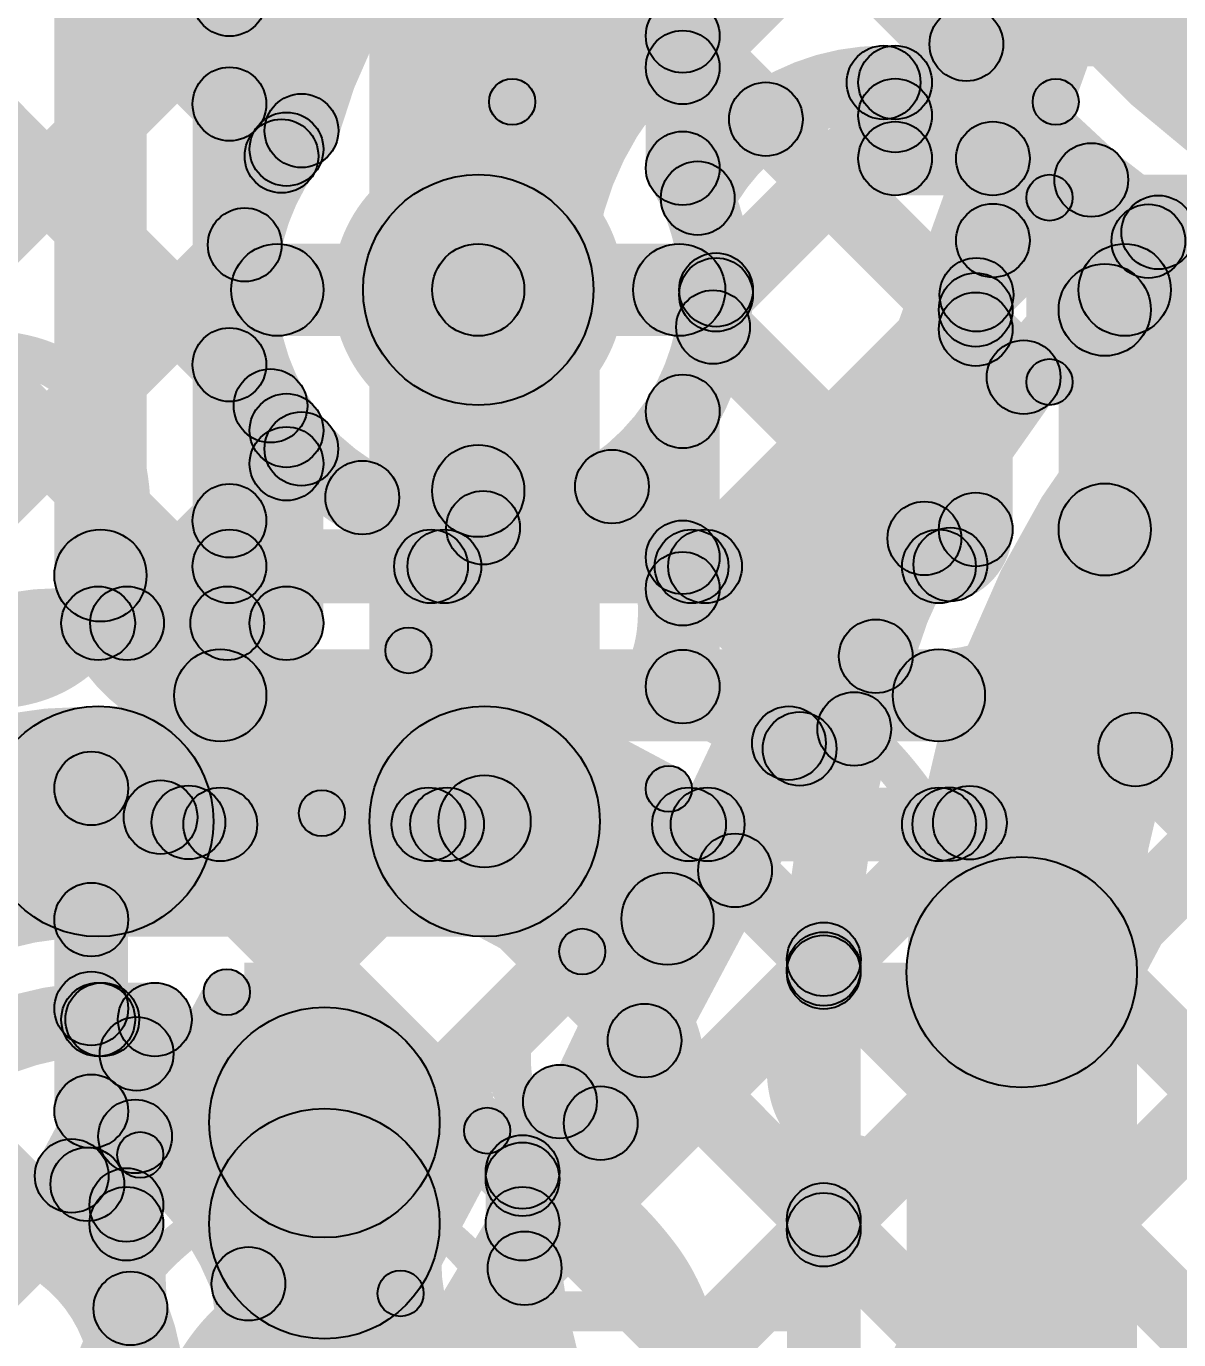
# Model space of a CAD drawing. Header units: millimetres. Extents: x -2.17 to 2.17, y -2.17 to 2.17.
# Drawn here: x 0.8069 to 0.932, y -0.4695 to -0.327 of the extents above; entities that cross this region are included whole.
import ezdxf

# ---------------------------------------------------------------- set-up
doc = ezdxf.new("R2010")
doc.units = ezdxf.units.MM
doc.header["$MEASUREMENT"] = 0
for name, color, linetype in [('BottomLayer', 5, 'Continuous'), ('BottomOverlay', 54, 'Continuous'), ('BottomPaste', 16, 'Continuous'), ('BottomSolder', 6, 'Continuous'), ('Mechanical2', 216, 'Continuous'), ('TopLayer', 1, 'Continuous'), ('TopOverlay', 2, 'Continuous'), ('TopPaste', 8, 'Continuous'), ('TopSolder', 216, 'Continuous'), ('ViaHoleLayer', 16, 'Continuous')]:
    doc.layers.add(name, color=color, linetype=linetype)

# ---------------------------------------------------------------- blocks, each defined once
blk = doc.blocks.new('R___0201_B_68')
at = {"layer": 'BottomLayer'}
for points in [[(-0.01614, 0.00728), (-0.00551, 0.00728), (-0.00551, -0.00728), (-0.01614, -0.00728)], [(0.00551, 0.00728), (0.01614, 0.00728), (0.01614, -0.00728), (0.00551, -0.00728)]]:
    blk.add_hatch(color=5, dxfattribs=at).paths.add_polyline_path(points)
at = {"layer": 'BottomOverlay'}
h = blk.add_hatch(color=54, dxfattribs=at)
edge = h.paths.add_edge_path()
edge.add_arc((-0.019, 0.01), 0.0025, 0, 360)
h = blk.add_hatch(color=54, dxfattribs=at)
edge = h.paths.add_edge_path()
edge.add_arc((-0.019, 0.01), 0.0025, 0, 360)
for points in [[(0.019, 0.0125), (0.019, 0.0075), (-0.019, 0.0075), (-0.019, 0.0125)], [(-0.0215, 0.01), (-0.0165, 0.01), (-0.0165, -0.01), (-0.0215, -0.01)], [(0.0165, 0.01), (0.0215, 0.01), (0.0215, -0.01), (0.0165, -0.01)], [(0.019, -0.0075), (0.019, -0.0125), (-0.019, -0.0125), (-0.019, -0.0075)]]:
    blk.add_hatch(color=54, dxfattribs=at).paths.add_polyline_path(points)
h = blk.add_hatch(color=54, dxfattribs=at)
edge = h.paths.add_edge_path()
edge.add_arc((0.019, 0.01), 0.0025, 0, 360)
h = blk.add_hatch(color=54, dxfattribs=at)
edge = h.paths.add_edge_path()
edge.add_arc((0.019, 0.01), 0.0025, 0, 360)
h = blk.add_hatch(color=54, dxfattribs=at)
edge = h.paths.add_edge_path()
edge.add_arc((-0.019, -0.01), 0.0025, 0, 360)
h = blk.add_hatch(color=54, dxfattribs=at)
edge = h.paths.add_edge_path()
edge.add_arc((-0.019, -0.01), 0.0025, 0, 360)
h = blk.add_hatch(color=54, dxfattribs=at)
edge = h.paths.add_edge_path()
edge.add_arc((0.019, -0.01), 0.0025, 0, 360)
h = blk.add_hatch(color=54, dxfattribs=at)
edge = h.paths.add_edge_path()
edge.add_arc((0.019, -0.01), 0.0025, 0, 360)
at = {"layer": 'BottomPaste'}
for points in [[(-0.01614, 0.00728), (-0.00551, 0.00728), (-0.00551, -0.00728), (-0.01614, -0.00728)], [(0.00551, 0.00728), (0.01614, 0.00728), (0.01614, -0.00728), (0.00551, -0.00728)]]:
    blk.add_hatch(color=16, dxfattribs=at).paths.add_polyline_path(points)
at = {"layer": 'BottomSolder'}
for points in [[(-0.02014, 0.01128), (-0.00151, 0.01128), (-0.00151, -0.01128), (-0.02014, -0.01128)], [(0.00151, 0.01128), (0.02014, 0.01128), (0.02014, -0.01128), (0.00151, -0.01128)]]:
    blk.add_hatch(color=6, dxfattribs=at).paths.add_polyline_path(points)
at = {"layer": 'BottomOverlay'}
for centre in [(-0.019, 0.01), (-0.019, 0.01), (0.019, 0.01), (0.019, 0.01), (-0.019, -0.01), (-0.019, -0.01), (0.019, -0.01), (0.019, -0.01)]:
    blk.add_circle(centre, 0.0025, dxfattribs=at)
blk = doc.blocks.new('SOT23_3_B_98')
at = {"layer": 'BottomLayer'}
for points in [[(-0.02166, 0.02657), (-0.05316, 0.02657), (-0.05316, 0.05807), (-0.02166, 0.05807)], [(0.05314, 0.02657), (0.02165, 0.02657), (0.02165, 0.05807), (0.05314, 0.05807)], [(0.01574, -0.05807), (-0.01575, -0.05807), (-0.01575, -0.02657), (0.01574, -0.02657)]]:
    blk.add_hatch(color=5, dxfattribs=at).paths.add_polyline_path(points)
at = {"layer": 'BottomOverlay'}
h = blk.add_hatch(color=54, dxfattribs=at)
edge = h.paths.add_edge_path()
edge.add_arc((-0.066, 0.045), 0.0025, 0, 360)
h = blk.add_hatch(color=54, dxfattribs=at)
edge = h.paths.add_edge_path()
edge.add_arc((-0.06, 0.045), 0.0025, 0, 360)
h = blk.add_hatch(color=54, dxfattribs=at)
edge = h.paths.add_edge_path()
edge.add_arc((-0.01101, 0.032), 0.0025, 0, 360)
for points in [[(0.01099, 0.0345), (0.01099, 0.0295), (-0.01101, 0.0295), (-0.01101, 0.0345)], [(-0.05851, -0.029), (-0.06351, -0.029), (-0.06351, 0.03), (-0.05851, 0.03)], [(0.06349, -0.029), (0.05849, -0.029), (0.05849, 0.03), (0.06349, 0.03)], [(-0.02601, -0.0265), (-0.02601, -0.0315), (-0.06101, -0.0315), (-0.06101, -0.0265)], [(0.06099, -0.0265), (0.06099, -0.0315), (0.02599, -0.0315), (0.02599, -0.0265)]]:
    blk.add_hatch(color=54, dxfattribs=at).paths.add_polyline_path(points)
h = blk.add_hatch(color=54, dxfattribs=at)
edge = h.paths.add_edge_path()
edge.add_arc((0.01099, 0.032), 0.0025, 0, 360)
h = blk.add_hatch(color=54, dxfattribs=at)
edge = h.paths.add_edge_path()
edge.add_arc((-0.06101, 0.03), 0.0025, 0, 360)
h = blk.add_hatch(color=54, dxfattribs=at)
edge = h.paths.add_edge_path()
edge.add_arc((0.06099, 0.03), 0.0025, 0, 360)
h = blk.add_hatch(color=54, dxfattribs=at)
edge = h.paths.add_edge_path()
edge.add_arc((-0.06101, -0.029), 0.0025, 0, 360)
h = blk.add_hatch(color=54, dxfattribs=at)
edge = h.paths.add_edge_path()
edge.add_arc((-0.06101, -0.029), 0.0025, 0, 360)
h = blk.add_hatch(color=54, dxfattribs=at)
edge = h.paths.add_edge_path()
edge.add_arc((-0.02601, -0.029), 0.0025, 0, 360)
h = blk.add_hatch(color=54, dxfattribs=at)
edge = h.paths.add_edge_path()
edge.add_arc((0.02599, -0.029), 0.0025, 0, 360)
h = blk.add_hatch(color=54, dxfattribs=at)
edge = h.paths.add_edge_path()
edge.add_arc((0.06099, -0.029), 0.0025, 0, 360)
h = blk.add_hatch(color=54, dxfattribs=at)
edge = h.paths.add_edge_path()
edge.add_arc((0.06099, -0.029), 0.0025, 0, 360)
at = {"layer": 'BottomPaste'}
for points in [[(-0.02166, 0.02657), (-0.05316, 0.02657), (-0.05316, 0.05807), (-0.02166, 0.05807)], [(0.05314, 0.02657), (0.02165, 0.02657), (0.02165, 0.05807), (0.05314, 0.05807)], [(0.01574, -0.05807), (-0.01575, -0.05807), (-0.01575, -0.02657), (0.01574, -0.02657)]]:
    blk.add_hatch(color=16, dxfattribs=at).paths.add_polyline_path(points)
at = {"layer": 'BottomSolder'}
for points in [[(-0.01766, 0.02257), (-0.05716, 0.02257), (-0.05716, 0.06207), (-0.01766, 0.06207)], [(0.05714, 0.02257), (0.01765, 0.02257), (0.01765, 0.06207), (0.05714, 0.06207)], [(0.01974, -0.06207), (-0.01975, -0.06207), (-0.01975, -0.02257), (0.01974, -0.02257)]]:
    blk.add_hatch(color=6, dxfattribs=at).paths.add_polyline_path(points)
at = {"layer": 'BottomOverlay', "const_width": 0.005}
blk.add_lwpolyline([(-0.06, 0.045, 1), (-0.066, 0.045, 1)], format="xyb", close=True, dxfattribs=at)
at = {"layer": 'BottomOverlay'}
for centre in [(-0.066, 0.045), (-0.06, 0.045), (-0.01101, 0.032), (0.01099, 0.032), (-0.06101, 0.03), (0.06099, 0.03), (-0.06101, -0.029), (-0.06101, -0.029), (-0.02601, -0.029), (0.02599, -0.029), (0.06099, -0.029), (0.06099, -0.029)]:
    blk.add_circle(centre, 0.0025, dxfattribs=at)
blk = doc.blocks.new('WS2812B_M____228')
at = {"layer": 'TopOverlay'}
blk.add_hatch(color=2, dxfattribs=at).paths.add_polyline_path([(-0.07, 0.0675), (-0.07, 0.0725), (0.07, 0.0725), (0.07, 0.0675)])
blk = doc.blocks.new('C__0402_400')
at = {"layer": 'TopLayer'}
for points in [[(-0.0275, -0.0125), (-0.0275, 0.0125), (-0.0095, 0.0125), (-0.0095, -0.0125)], [(0.0095, -0.0125), (0.0095, 0.0125), (0.0275, 0.0125), (0.0275, -0.0125)]]:
    blk.add_hatch(color=1, dxfattribs=at).paths.add_polyline_path(points)
at = {"layer": 'TopOverlay'}
h = blk.add_hatch(color=2, dxfattribs=at)
edge = h.paths.add_edge_path()
edge.add_arc((-0.031, 0.016), 0.0025, 0, 360)
h = blk.add_hatch(color=2, dxfattribs=at)
edge = h.paths.add_edge_path()
edge.add_arc((-0.031, 0.016), 0.0025, 0, 360)
for points in [[(-0.011, 0.0185), (-0.011, 0.0135), (-0.031, 0.0135), (-0.031, 0.0185)], [(0.031, 0.0185), (0.031, 0.0135), (0.011, 0.0135), (0.011, 0.0185)], [(-0.0285, -0.016), (-0.0335, -0.016), (-0.0335, 0.016), (-0.0285, 0.016)], [(0.0335, -0.016), (0.0285, -0.016), (0.0285, 0.016), (0.0335, 0.016)], [(-0.011, -0.0135), (-0.011, -0.0185), (-0.031, -0.0185), (-0.031, -0.0135)], [(0.031, -0.0135), (0.031, -0.0185), (0.011, -0.0185), (0.011, -0.0135)]]:
    blk.add_hatch(color=2, dxfattribs=at).paths.add_polyline_path(points)
h = blk.add_hatch(color=2, dxfattribs=at)
edge = h.paths.add_edge_path()
edge.add_arc((-0.011, 0.016), 0.0025, 0, 360)
h = blk.add_hatch(color=2, dxfattribs=at)
edge = h.paths.add_edge_path()
edge.add_arc((0.011, 0.016), 0.0025, 0, 360)
h = blk.add_hatch(color=2, dxfattribs=at)
edge = h.paths.add_edge_path()
edge.add_arc((0.031, 0.016), 0.0025, 0, 360)
h = blk.add_hatch(color=2, dxfattribs=at)
edge = h.paths.add_edge_path()
edge.add_arc((0.031, 0.016), 0.0025, 0, 360)
h = blk.add_hatch(color=2, dxfattribs=at)
edge = h.paths.add_edge_path()
edge.add_arc((-0.031, -0.016), 0.0025, 0, 360)
h = blk.add_hatch(color=2, dxfattribs=at)
edge = h.paths.add_edge_path()
edge.add_arc((-0.031, -0.016), 0.0025, 0, 360)
h = blk.add_hatch(color=2, dxfattribs=at)
edge = h.paths.add_edge_path()
edge.add_arc((-0.011, -0.016), 0.0025, 0, 360)
h = blk.add_hatch(color=2, dxfattribs=at)
edge = h.paths.add_edge_path()
edge.add_arc((0.011, -0.016), 0.0025, 0, 360)
h = blk.add_hatch(color=2, dxfattribs=at)
edge = h.paths.add_edge_path()
edge.add_arc((0.031, -0.016), 0.0025, 0, 360)
h = blk.add_hatch(color=2, dxfattribs=at)
edge = h.paths.add_edge_path()
edge.add_arc((0.031, -0.016), 0.0025, 0, 360)
at = {"layer": 'TopPaste'}
for points in [[(-0.0275, -0.0125), (-0.0275, 0.0125), (-0.0095, 0.0125), (-0.0095, -0.0125)], [(0.0095, -0.0125), (0.0095, 0.0125), (0.0275, 0.0125), (0.0275, -0.0125)]]:
    blk.add_hatch(color=8, dxfattribs=at).paths.add_polyline_path(points)
at = {"layer": 'TopSolder'}
for points in [[(-0.02986, -0.01486), (-0.02986, 0.01486), (-0.00714, 0.01486), (-0.00714, -0.01486)], [(0.00714, -0.01486), (0.00714, 0.01486), (0.02986, 0.01486), (0.02986, -0.01486)]]:
    blk.add_hatch(color=216, dxfattribs=at).paths.add_polyline_path(points)
at = {"layer": 'TopOverlay'}
for centre in [(-0.031, 0.016), (-0.031, 0.016), (-0.011, 0.016), (0.011, 0.016), (0.031, 0.016), (0.031, 0.016), (-0.031, -0.016), (-0.031, -0.016), (-0.011, -0.016), (0.011, -0.016), (0.031, -0.016), (0.031, -0.016)]:
    blk.add_circle(centre, 0.0025, dxfattribs=at)

msp = doc.modelspace()

# ---------------------------------------------------------------- hatches: boundary and pattern name
at = {"layer": 'BottomLayer'}
for points in [[(0.82, -0.38661), (0.81, -0.38661), (0.81, -0.28361), (0.82, -0.28361)], [(0.833, -0.38561), (0.825, -0.38561), (0.825, -0.29896), (0.833, -0.29896)], [(0.82617, -0.33827), (0.83183, -0.33262), (0.83748, -0.33827), (0.83183, -0.34393)], [(0.90525, -0.34136), (0.89725, -0.34136), (0.89725, -0.33311), (0.90525, -0.33311)], [(0.88463, -0.35897), (0.87898, -0.35331), (0.89842, -0.33386), (0.90408, -0.33952)], [(0.88439, -0.33992), (0.89005, -0.33427), (0.91283, -0.35705), (0.90717, -0.36271)], [(0.90125, -0.34536), (0.90125, -0.33736), (0.91186, -0.33736), (0.91186, -0.34536)], [(0.91586, -0.35026), (0.90786, -0.35026), (0.90786, -0.34136), (0.91586, -0.34136)], [(0.83419, -0.36061), (0.83419, -0.35061), (0.856, -0.35061), (0.856, -0.36061)], [(0.856, -0.36061), (0.856, -0.35061), (0.87781, -0.35061), (0.87781, -0.36061)], [(0.88344, -0.38844), (0.87779, -0.38278), (0.90725, -0.35331), (0.91291, -0.35897)], [(0.861, -0.37742), (0.851, -0.37742), (0.851, -0.35561), (0.861, -0.35561)], [(0.87866, -0.36248), (0.88432, -0.35683), (0.91008, -0.38258), (0.90442, -0.38824)], [(0.914, -0.38161), (0.906, -0.38161), (0.906, -0.35778), (0.914, -0.35778)], [(0.929, -0.38161), (0.919, -0.38161), (0.919, -0.35778), (0.929, -0.35778)], [(0.82617, -0.36656), (0.83183, -0.3609), (0.83629, -0.36537), (0.83064, -0.37102)], [(0.77104, -0.61398), (0.76539, -0.60832), (1.00692, -0.36678), (1.01258, -0.37244)], [(0.84311, -0.51362), (0.83746, -0.50797), (0.97864, -0.36678), (0.9843, -0.37244)], [(0.83183, -0.38349), (0.82617, -0.37783), (0.83397, -0.37003), (0.83963, -0.37569)], [(0.86768, -0.37978), (0.87334, -0.37413), (0.88199, -0.38278), (0.87634, -0.38844)], [(0.84059, -0.38097), (0.84624, -0.37532), (0.85371, -0.38278), (0.84805, -0.38844)], [(0.85516, -0.38844), (0.8495, -0.38278), (0.8537, -0.37859), (0.85935, -0.38424)], [(0.829, -0.38961), (0.829, -0.38161), (0.906, -0.38161), (0.906, -0.38961)], [(0.828, -0.40461), (0.828, -0.39461), (0.906, -0.39461), (0.906, -0.40461)], [(0.92449, -0.40831), (0.93014, -0.40265), (1.37715, -0.84965), (1.37149, -0.85531)], [(0.818, -0.44473), (0.81, -0.44473), (0.81, -0.4097), (0.818, -0.4097)], [(0.8187, -0.41565), (0.82435, -0.40999), (1.07371, -0.65935), (1.06805, -0.66501)], [(0.828, -0.41761), (0.828, -0.40961), (0.906, -0.40961), (0.906, -0.41761)], [(0.81683, -0.42677), (0.81117, -0.42111), (0.82172, -0.41056), (0.82738, -0.41622)], [(0.82159, -0.45029), (0.81593, -0.44464), (0.84979, -0.41078), (0.85544, -0.41644)], [(0.83389, -0.46628), (0.82823, -0.46063), (0.87807, -0.41078), (0.88373, -0.41644)], [(0.83811, -0.49034), (0.83246, -0.48468), (0.90653, -0.4106), (0.91219, -0.41626)], [(0.84777, -0.41644), (0.85342, -0.41078), (1.10199, -0.65935), (1.09633, -0.66501)], [(0.87605, -0.41644), (0.88171, -0.41078), (1.13028, -0.65935), (1.12462, -0.66501)], [(0.90432, -0.41642), (0.90997, -0.41076), (1.35297, -0.85376), (1.34731, -0.85941)], [(0.81117, -0.43641), (0.81683, -0.43075), (1.04542, -0.65935), (1.03977, -0.66501)]]:
    msp.add_hatch(color=5, dxfattribs=at).paths.add_polyline_path(points)
h = msp.add_hatch(color=5, dxfattribs=at)
edge = h.paths.add_edge_path()
edge.add_arc((0.829, -0.32409), 0.004, 0, 360)
h = msp.add_hatch(color=5, dxfattribs=at)
edge = h.paths.add_edge_path()
edge.add_arc((0.9, -0.33311), 0.004, 0, 360)
h = msp.add_hatch(color=5, dxfattribs=at)
edge = h.paths.add_edge_path()
edge.add_arc((0.90125, -0.33311), 0.004, 0, 360)
h = msp.add_hatch(color=5, dxfattribs=at)
edge = h.paths.add_edge_path()
edge.add_arc((0.829, -0.33545), 0.004, 0, 360)
h = msp.add_hatch(color=5, dxfattribs=at)
edge = h.paths.add_edge_path()
edge.add_arc((0.88722, -0.33709), 0.004, 0, 360)
h = msp.add_hatch(color=5, dxfattribs=at)
edge = h.paths.add_edge_path()
edge.add_arc((0.90125, -0.33669), 0.004, 0, 360)
h = msp.add_hatch(color=5, dxfattribs=at)
edge = h.paths.add_edge_path()
edge.add_arc((0.83682, -0.33834), 0.004, 0, 360)
h = msp.add_hatch(color=5, dxfattribs=at)
edge = h.paths.add_edge_path()
edge.add_arc((0.83682, -0.33834), 0.004, 0, 360)
h = msp.add_hatch(color=5, dxfattribs=at)
edge = h.paths.add_edge_path()
edge.add_arc((0.83465, -0.3411), 0.004, 0, 360)
h = msp.add_hatch(color=5, dxfattribs=at)
edge = h.paths.add_edge_path()
edge.add_arc((0.90125, -0.34136), 0.004, 0, 360)
h = msp.add_hatch(color=5, dxfattribs=at)
edge = h.paths.add_edge_path()
edge.add_arc((0.90125, -0.34136), 0.004, 0, 360)
h = msp.add_hatch(color=5, dxfattribs=at)
edge = h.paths.add_edge_path()
edge.add_arc((0.91186, -0.34136), 0.004, 0, 360)
h = msp.add_hatch(color=5, dxfattribs=at)
edge = h.paths.add_edge_path()
edge.add_arc((0.91186, -0.34136), 0.004, 0, 360)
h = msp.add_hatch(color=5, dxfattribs=at)
edge = h.paths.add_edge_path()
edge.add_arc((0.87982, -0.34566), 0.004, 0, 360)
h = msp.add_hatch(color=5, dxfattribs=at)
edge = h.paths.add_edge_path()
edge.add_arc((0.87982, -0.34566), 0.004, 0, 360)
h = msp.add_hatch(color=5, dxfattribs=at)
edge = h.paths.add_edge_path()
edge.add_arc((0.856, -0.35561), 0.0125, 0, 360)
h = msp.add_hatch(color=5, dxfattribs=at)
edge = h.paths.add_edge_path()
edge.add_arc((0.856, -0.35561), 0.01181, 0, 360)
h = msp.add_hatch(color=5, dxfattribs=at)
edge = h.paths.add_edge_path()
edge.add_arc((0.91186, -0.35026), 0.004, 0, 360)
h = msp.add_hatch(color=5, dxfattribs=at)
edge = h.paths.add_edge_path()
edge.add_arc((0.91186, -0.35026), 0.004, 0, 360)
h = msp.add_hatch(color=5, dxfattribs=at)
edge = h.paths.add_edge_path()
edge.add_arc((0.83419, -0.35561), 0.005, 0, 360)
h = msp.add_hatch(color=5, dxfattribs=at)
edge = h.paths.add_edge_path()
edge.add_arc((0.856, -0.35561), 0.005, 0, 360)
h = msp.add_hatch(color=5, dxfattribs=at)
edge = h.paths.add_edge_path()
edge.add_arc((0.856, -0.35561), 0.005, 0, 360)
h = msp.add_hatch(color=5, dxfattribs=at)
edge = h.paths.add_edge_path()
edge.add_arc((0.856, -0.35561), 0.005, 0, 360)
h = msp.add_hatch(color=5, dxfattribs=at)
edge = h.paths.add_edge_path()
edge.add_arc((0.87781, -0.35561), 0.005, 0, 360)
h = msp.add_hatch(color=5, dxfattribs=at)
edge = h.paths.add_edge_path()
edge.add_arc((0.88181, -0.35561), 0.004, 0, 360)
h = msp.add_hatch(color=5, dxfattribs=at)
edge = h.paths.add_edge_path()
edge.add_arc((0.88181, -0.35561), 0.004, 0, 360)
h = msp.add_hatch(color=5, dxfattribs=at)
edge = h.paths.add_edge_path()
edge.add_arc((0.92617, -0.35561), 0.005, 0, 360)
h = msp.add_hatch(color=5, dxfattribs=at)
edge = h.paths.add_edge_path()
edge.add_arc((0.88181, -0.35614), 0.004, 0, 360)
h = msp.add_hatch(color=5, dxfattribs=at)
edge = h.paths.add_edge_path()
edge.add_arc((0.91008, -0.35614), 0.004, 0, 360)
h = msp.add_hatch(color=5, dxfattribs=at)
edge = h.paths.add_edge_path()
edge.add_arc((0.924, -0.35778), 0.005, 0, 360)
h = msp.add_hatch(color=5, dxfattribs=at)
edge = h.paths.add_edge_path()
edge.add_arc((0.924, -0.35778), 0.005, 0, 360)
h = msp.add_hatch(color=5, dxfattribs=at)
edge = h.paths.add_edge_path()
edge.add_arc((0.91, -0.35778), 0.004, 0, 360)
h = msp.add_hatch(color=5, dxfattribs=at)
edge = h.paths.add_edge_path()
edge.add_arc((0.91, -0.35778), 0.004, 0, 360)
h = msp.add_hatch(color=5, dxfattribs=at)
edge = h.paths.add_edge_path()
edge.add_arc((0.88149, -0.35965), 0.004, 0, 360)
h = msp.add_hatch(color=5, dxfattribs=at)
edge = h.paths.add_edge_path()
edge.add_arc((0.91, -0.35988), 0.004, 0, 360)
h = msp.add_hatch(color=5, dxfattribs=at)
edge = h.paths.add_edge_path()
edge.add_arc((0.829, -0.36373), 0.004, 0, 360)
h = msp.add_hatch(color=5, dxfattribs=at)
edge = h.paths.add_edge_path()
edge.add_arc((0.83346, -0.36819), 0.004, 0, 360)
h = msp.add_hatch(color=5, dxfattribs=at)
edge = h.paths.add_edge_path()
edge.add_arc((0.8368, -0.37286), 0.004, 0, 360)
h = msp.add_hatch(color=5, dxfattribs=at)
edge = h.paths.add_edge_path()
edge.add_arc((0.856, -0.37742), 0.005, 0, 360)
h = msp.add_hatch(color=5, dxfattribs=at)
edge = h.paths.add_edge_path()
edge.add_arc((0.87051, -0.37696), 0.004, 0, 360)
h = msp.add_hatch(color=5, dxfattribs=at)
edge = h.paths.add_edge_path()
edge.add_arc((0.84342, -0.37815), 0.004, 0, 360)
h = msp.add_hatch(color=5, dxfattribs=at)
edge = h.paths.add_edge_path()
edge.add_arc((0.829, -0.38066), 0.004, 0, 360)
h = msp.add_hatch(color=5, dxfattribs=at)
edge = h.paths.add_edge_path()
edge.add_arc((0.85653, -0.38142), 0.004, 0, 360)
h = msp.add_hatch(color=5, dxfattribs=at)
edge = h.paths.add_edge_path()
edge.add_arc((0.91, -0.38161), 0.004, 0, 360)
h = msp.add_hatch(color=5, dxfattribs=at)
edge = h.paths.add_edge_path()
edge.add_arc((0.91, -0.38161), 0.004, 0, 360)
h = msp.add_hatch(color=5, dxfattribs=at)
edge = h.paths.add_edge_path()
edge.add_arc((0.924, -0.38161), 0.005, 0, 360)
h = msp.add_hatch(color=5, dxfattribs=at)
edge = h.paths.add_edge_path()
edge.add_arc((0.924, -0.38161), 0.005, 0, 360)
h = msp.add_hatch(color=5, dxfattribs=at)
edge = h.paths.add_edge_path()
edge.add_arc((0.815, -0.38661), 0.005, 0, 360)
h = msp.add_hatch(color=5, dxfattribs=at)
edge = h.paths.add_edge_path()
edge.add_arc((0.815, -0.38661), 0.005, 0, 360)
h = msp.add_hatch(color=5, dxfattribs=at)
edge = h.paths.add_edge_path()
edge.add_arc((0.829, -0.38561), 0.004, 0, 360)
h = msp.add_hatch(color=5, dxfattribs=at)
edge = h.paths.add_edge_path()
edge.add_arc((0.829, -0.38561), 0.004, 0, 360)
h = msp.add_hatch(color=5, dxfattribs=at)
edge = h.paths.add_edge_path()
edge.add_arc((0.85088, -0.38561), 0.004, 0, 360)
h = msp.add_hatch(color=5, dxfattribs=at)
edge = h.paths.add_edge_path()
edge.add_arc((0.85233, -0.38561), 0.004, 0, 360)
h = msp.add_hatch(color=5, dxfattribs=at)
edge = h.paths.add_edge_path()
edge.add_arc((0.87916, -0.38561), 0.004, 0, 360)
h = msp.add_hatch(color=5, dxfattribs=at)
edge = h.paths.add_edge_path()
edge.add_arc((0.88062, -0.38561), 0.004, 0, 360)
h = msp.add_hatch(color=5, dxfattribs=at)
edge = h.paths.add_edge_path()
edge.add_arc((0.906, -0.38561), 0.004, 0, 360)
h = msp.add_hatch(color=5, dxfattribs=at)
edge = h.paths.add_edge_path()
edge.add_arc((0.906, -0.38561), 0.004, 0, 360)
h = msp.add_hatch(color=5, dxfattribs=at)
edge = h.paths.add_edge_path()
edge.add_arc((0.90725, -0.38541), 0.004, 0, 360)
h = msp.add_hatch(color=5, dxfattribs=at)
edge = h.paths.add_edge_path()
edge.add_arc((0.828, -0.39961), 0.005, 0, 360)
h = msp.add_hatch(color=5, dxfattribs=at)
edge = h.paths.add_edge_path()
edge.add_arc((0.828, -0.39961), 0.005, 0, 360)
h = msp.add_hatch(color=5, dxfattribs=at)
edge = h.paths.add_edge_path()
edge.add_arc((0.906, -0.39961), 0.005, 0, 360)
h = msp.add_hatch(color=5, dxfattribs=at)
edge = h.paths.add_edge_path()
edge.add_arc((0.906, -0.39961), 0.005, 0, 360)
h = msp.add_hatch(color=5, dxfattribs=at)
edge = h.paths.add_edge_path()
edge.add_arc((0.92732, -0.40548), 0.004, 0, 360)
h = msp.add_hatch(color=5, dxfattribs=at)
edge = h.paths.add_edge_path()
edge.add_arc((0.814, -0.4097), 0.004, 0, 360)
h = msp.add_hatch(color=5, dxfattribs=at)
edge = h.paths.add_edge_path()
edge.add_arc((0.814, -0.4097), 0.004, 0, 360)
h = msp.add_hatch(color=5, dxfattribs=at)
edge = h.paths.add_edge_path()
edge.add_arc((0.82152, -0.41282), 0.004, 0, 360)
h = msp.add_hatch(color=5, dxfattribs=at)
edge = h.paths.add_edge_path()
edge.add_arc((0.82455, -0.41339), 0.004, 0, 360)
h = msp.add_hatch(color=5, dxfattribs=at)
edge = h.paths.add_edge_path()
edge.add_arc((0.828, -0.41361), 0.004, 0, 360)
h = msp.add_hatch(color=5, dxfattribs=at)
edge = h.paths.add_edge_path()
edge.add_arc((0.828, -0.41361), 0.004, 0, 360)
h = msp.add_hatch(color=5, dxfattribs=at)
edge = h.paths.add_edge_path()
edge.add_arc((0.8506, -0.41361), 0.004, 0, 360)
h = msp.add_hatch(color=5, dxfattribs=at)
edge = h.paths.add_edge_path()
edge.add_arc((0.85262, -0.41361), 0.004, 0, 360)
h = msp.add_hatch(color=5, dxfattribs=at)
edge = h.paths.add_edge_path()
edge.add_arc((0.87888, -0.41361), 0.004, 0, 360)
h = msp.add_hatch(color=5, dxfattribs=at)
edge = h.paths.add_edge_path()
edge.add_arc((0.8809, -0.41361), 0.004, 0, 360)
h = msp.add_hatch(color=5, dxfattribs=at)
edge = h.paths.add_edge_path()
edge.add_arc((0.906, -0.41361), 0.004, 0, 360)
h = msp.add_hatch(color=5, dxfattribs=at)
edge = h.paths.add_edge_path()
edge.add_arc((0.906, -0.41361), 0.004, 0, 360)
h = msp.add_hatch(color=5, dxfattribs=at)
edge = h.paths.add_edge_path()
edge.add_arc((0.90714, -0.41359), 0.004, 0, 360)
h = msp.add_hatch(color=5, dxfattribs=at)
edge = h.paths.add_edge_path()
edge.add_arc((0.90936, -0.41343), 0.004, 0, 360)
h = msp.add_hatch(color=5, dxfattribs=at)
edge = h.paths.add_edge_path()
edge.add_arc((0.814, -0.42394), 0.004, 0, 360)
h = msp.add_hatch(color=5, dxfattribs=at)
edge = h.paths.add_edge_path()
edge.add_arc((0.814, -0.43358), 0.004, 0, 360)
h = msp.add_hatch(color=5, dxfattribs=at)
edge = h.paths.add_edge_path()
edge.add_arc((0.814, -0.44473), 0.004, 0, 360)
h = msp.add_hatch(color=5, dxfattribs=at)
edge = h.paths.add_edge_path()
edge.add_arc((0.814, -0.44473), 0.004, 0, 360)
h = msp.add_hatch(color=5, dxfattribs=at)
edge = h.paths.add_edge_path()
edge.add_arc((0.81876, -0.44746), 0.004, 0, 360)
h = msp.add_hatch(color=5, dxfattribs=at)
edge = h.paths.add_edge_path()
edge.add_arc((0.83106, -0.46345), 0.004, 0, 360)
at = {"layer": 'BottomSolder'}
h = msp.add_hatch(color=6, dxfattribs=at)
edge = h.paths.add_edge_path()
edge.add_arc((0.856, -0.35561), 0.01581, 0, 360)
at = {"layer": 'TopLayer'}
for points in [[(0.8759, -0.30315), (0.88156, -0.2975), (0.93157, -0.3475), (0.92591, -0.35316)], [(0.83919, -0.34035), (0.83119, -0.34035), (0.83119, -0.30736), (0.83919, -0.30736)], [(0.86919, -0.41328), (0.84419, -0.41328), (0.84419, -0.30736), (0.86919, -0.30736)], [(0.88219, -0.34242), (0.87419, -0.34242), (0.87419, -0.30736), (0.88219, -0.30736)], [(0.88101, -0.3343), (0.87536, -0.32864), (0.89588, -0.30812), (0.90154, -0.31377)], [(0.80531, -0.31742), (0.81097, -0.31176), (0.83748, -0.33827), (0.83183, -0.34393)], [(0.73933, -0.41942), (0.73367, -0.41376), (0.83236, -0.31508), (0.83801, -0.32073)], [(0.87536, -0.33089), (0.88101, -0.32523), (0.91803, -0.36225), (0.91237, -0.36791)], [(0.88463, -0.35897), (0.87898, -0.35331), (0.90615, -0.32613), (0.91181, -0.33179)], [(0.79195, -0.33234), (0.79761, -0.32668), (0.83629, -0.36537), (0.83064, -0.37102)], [(0.77614, -0.34481), (0.78179, -0.33915), (0.83159, -0.38895), (0.82593, -0.3946)], [(0.88101, -0.39087), (0.87536, -0.38521), (0.91972, -0.34085), (0.92537, -0.34651)], [(0.78404, -0.40299), (0.77838, -0.39734), (0.82783, -0.34789), (0.83349, -0.35354)], [(0.83419, -0.36061), (0.83419, -0.35061), (0.856, -0.35061), (0.856, -0.36061)], [(0.856, -0.36061), (0.856, -0.35061), (0.87781, -0.35061), (0.87781, -0.36061)], [(0.87866, -0.36248), (0.88432, -0.35683), (0.90725, -0.37975), (0.90159, -0.38541)], [(0.88219, -0.39866), (0.87419, -0.39866), (0.87419, -0.3688), (0.88219, -0.3688)], [(0.82071, -0.3946), (0.81505, -0.38895), (0.83236, -0.37164), (0.83801, -0.3773)], [(0.83919, -0.39178), (0.83119, -0.39178), (0.83119, -0.37087), (0.83919, -0.37087)], [(0.87536, -0.38746), (0.88101, -0.3818), (0.89964, -0.40043), (0.89398, -0.40608)], [(0.81475, -0.39578), (0.81475, -0.38778), (0.83519, -0.38778), (0.83519, -0.39578)], [(0.89255, -0.40762), (0.88689, -0.40196), (0.89632, -0.39254), (0.90197, -0.39819)], [(0.87631, -0.40219), (0.88006, -0.39513), (0.89276, -0.40188), (0.889, -0.40894)], [(0.81475, -0.42578), (0.81475, -0.40078), (0.85669, -0.40078), (0.85669, -0.42578)], [(0.87282, -0.4479), (0.86575, -0.44415), (0.88735, -0.40353), (0.89441, -0.40729)], [(0.85434, -0.41769), (0.85903, -0.40886), (0.8789, -0.41942), (0.8742, -0.42825)], [(0.88104, -0.42143), (0.8867, -0.41577), (0.89634, -0.42541), (0.89068, -0.43107)], [(0.86386, -0.46459), (0.8582, -0.45894), (0.89067, -0.42647), (0.89633, -0.43212)], [(0.8975, -0.50666), (0.8895, -0.50666), (0.8895, -0.42964), (0.8975, -0.42964)], [(0.9275, -0.53261), (0.9025, -0.53261), (0.9025, -0.42964), (0.9275, -0.42964)], [(0.81475, -0.43878), (0.81475, -0.43078), (0.8209, -0.43078), (0.8209, -0.43878)], [(0.81541, -0.45362), (0.80835, -0.44987), (0.81737, -0.4329), (0.82443, -0.43665)], [(0.81236, -0.4376), (0.81802, -0.43195), (0.82175, -0.43568), (0.81609, -0.44133)], [(0.87122, -0.43989), (0.87688, -0.43424), (0.89633, -0.45369), (0.89067, -0.45934)], [(0.79215, -0.44568), (0.79781, -0.44002), (0.82108, -0.46329), (0.81542, -0.46895)], [(0.86299, -0.44721), (0.86675, -0.44015), (0.87116, -0.44249), (0.86741, -0.44956)], [(0.86435, -0.45318), (0.85728, -0.44943), (0.86134, -0.4418), (0.8684, -0.44556)], [(0.85181, -0.45693), (0.82681, -0.45693), (0.82681, -0.44594), (0.85181, -0.44594)], [(0.81, -0.45528), (0.81376, -0.44821), (0.81969, -0.45137), (0.81594, -0.45843)], [(0.78933, -0.48255), (0.78367, -0.4769), (0.81075, -0.44982), (0.81641, -0.45548)], [(0.85799, -0.45494), (0.86364, -0.44928), (0.89633, -0.48197), (0.89067, -0.48763)], [(0.86481, -0.45693), (0.85681, -0.45693), (0.85681, -0.45131), (0.86481, -0.45131)], [(0.87054, -0.4862), (0.86488, -0.48054), (0.89067, -0.45475), (0.89633, -0.46041)]]:
    msp.add_hatch(color=1, dxfattribs=at).paths.add_polyline_path(points)
h = msp.add_hatch(color=1, dxfattribs=at)
edge = h.paths.add_edge_path()
edge.add_arc((0.87819, -0.32806), 0.004, 0, 360)
h = msp.add_hatch(color=1, dxfattribs=at)
edge = h.paths.add_edge_path()
edge.add_arc((0.90898, -0.32896), 0.004, 0, 360)
h = msp.add_hatch(color=1, dxfattribs=at)
edge = h.paths.add_edge_path()
edge.add_arc((0.87819, -0.33147), 0.004, 0, 360)
h = msp.add_hatch(color=1, dxfattribs=at)
edge = h.paths.add_edge_path()
edge.add_arc((0.83465, -0.3411), 0.004, 0, 360)
h = msp.add_hatch(color=1, dxfattribs=at)
edge = h.paths.add_edge_path()
edge.add_arc((0.83519, -0.34035), 0.004, 0, 360)
h = msp.add_hatch(color=1, dxfattribs=at)
edge = h.paths.add_edge_path()
edge.add_arc((0.83519, -0.34035), 0.004, 0, 360)
h = msp.add_hatch(color=1, dxfattribs=at)
edge = h.paths.add_edge_path()
edge.add_arc((0.87819, -0.34242), 0.004, 0, 360)
h = msp.add_hatch(color=1, dxfattribs=at)
edge = h.paths.add_edge_path()
edge.add_arc((0.87819, -0.34242), 0.004, 0, 360)
h = msp.add_hatch(color=1, dxfattribs=at)
edge = h.paths.add_edge_path()
edge.add_arc((0.92254, -0.34368), 0.004, 0, 360)
h = msp.add_hatch(color=1, dxfattribs=at)
edge = h.paths.add_edge_path()
edge.add_arc((0.856, -0.35561), 0.01181, 0, 360)
h = msp.add_hatch(color=1, dxfattribs=at)
edge = h.paths.add_edge_path()
edge.add_arc((0.92981, -0.34937), 0.004, 0, 360)
h = msp.add_hatch(color=1, dxfattribs=at)
edge = h.paths.add_edge_path()
edge.add_arc((0.92981, -0.34937), 0.004, 0, 360)
h = msp.add_hatch(color=1, dxfattribs=at)
edge = h.paths.add_edge_path()
edge.add_arc((0.83066, -0.35072), 0.004, 0, 360)
h = msp.add_hatch(color=1, dxfattribs=at)
edge = h.paths.add_edge_path()
edge.add_arc((0.92874, -0.35033), 0.004, 0, 360)
h = msp.add_hatch(color=1, dxfattribs=at)
edge = h.paths.add_edge_path()
edge.add_arc((0.83419, -0.35561), 0.005, 0, 360)
h = msp.add_hatch(color=1, dxfattribs=at)
edge = h.paths.add_edge_path()
edge.add_arc((0.856, -0.35561), 0.005, 0, 360)
h = msp.add_hatch(color=1, dxfattribs=at)
edge = h.paths.add_edge_path()
edge.add_arc((0.856, -0.35561), 0.005, 0, 360)
h = msp.add_hatch(color=1, dxfattribs=at)
edge = h.paths.add_edge_path()
edge.add_arc((0.87781, -0.35561), 0.005, 0, 360)
h = msp.add_hatch(color=1, dxfattribs=at)
edge = h.paths.add_edge_path()
edge.add_arc((0.88181, -0.35561), 0.004, 0, 360)
h = msp.add_hatch(color=1, dxfattribs=at)
edge = h.paths.add_edge_path()
edge.add_arc((0.88181, -0.35561), 0.004, 0, 360)
h = msp.add_hatch(color=1, dxfattribs=at)
edge = h.paths.add_edge_path()
edge.add_arc((0.88181, -0.35614), 0.004, 0, 360)
h = msp.add_hatch(color=1, dxfattribs=at)
edge = h.paths.add_edge_path()
edge.add_arc((0.88149, -0.35965), 0.004, 0, 360)
h = msp.add_hatch(color=1, dxfattribs=at)
edge = h.paths.add_edge_path()
edge.add_arc((0.9152, -0.36508), 0.004, 0, 360)
h = msp.add_hatch(color=1, dxfattribs=at)
edge = h.paths.add_edge_path()
edge.add_arc((0.83346, -0.36819), 0.004, 0, 360)
h = msp.add_hatch(color=1, dxfattribs=at)
edge = h.paths.add_edge_path()
edge.add_arc((0.87819, -0.3688), 0.004, 0, 360)
h = msp.add_hatch(color=1, dxfattribs=at)
edge = h.paths.add_edge_path()
edge.add_arc((0.87819, -0.3688), 0.004, 0, 360)
h = msp.add_hatch(color=1, dxfattribs=at)
edge = h.paths.add_edge_path()
edge.add_arc((0.83519, -0.37087), 0.004, 0, 360)
h = msp.add_hatch(color=1, dxfattribs=at)
edge = h.paths.add_edge_path()
edge.add_arc((0.83519, -0.37087), 0.004, 0, 360)
h = msp.add_hatch(color=1, dxfattribs=at)
edge = h.paths.add_edge_path()
edge.add_arc((0.83519, -0.37447), 0.004, 0, 360)
h = msp.add_hatch(color=1, dxfattribs=at)
edge = h.paths.add_edge_path()
edge.add_arc((0.90442, -0.38258), 0.004, 0, 360)
h = msp.add_hatch(color=1, dxfattribs=at)
edge = h.paths.add_edge_path()
edge.add_arc((0.87819, -0.38463), 0.004, 0, 360)
h = msp.add_hatch(color=1, dxfattribs=at)
edge = h.paths.add_edge_path()
edge.add_arc((0.87819, -0.38804), 0.004, 0, 360)
h = msp.add_hatch(color=1, dxfattribs=at)
edge = h.paths.add_edge_path()
edge.add_arc((0.81475, -0.39178), 0.004, 0, 360)
h = msp.add_hatch(color=1, dxfattribs=at)
edge = h.paths.add_edge_path()
edge.add_arc((0.81475, -0.39178), 0.004, 0, 360)
h = msp.add_hatch(color=1, dxfattribs=at)
edge = h.paths.add_edge_path()
edge.add_arc((0.81788, -0.39178), 0.004, 0, 360)
h = msp.add_hatch(color=1, dxfattribs=at)
edge = h.paths.add_edge_path()
edge.add_arc((0.82876, -0.39178), 0.004, 0, 360)
h = msp.add_hatch(color=1, dxfattribs=at)
edge = h.paths.add_edge_path()
edge.add_arc((0.83519, -0.39178), 0.004, 0, 360)
h = msp.add_hatch(color=1, dxfattribs=at)
edge = h.paths.add_edge_path()
edge.add_arc((0.83519, -0.39178), 0.004, 0, 360)
h = msp.add_hatch(color=1, dxfattribs=at)
edge = h.paths.add_edge_path()
edge.add_arc((0.89915, -0.39537), 0.004, 0, 360)
h = msp.add_hatch(color=1, dxfattribs=at)
edge = h.paths.add_edge_path()
edge.add_arc((0.87819, -0.39866), 0.004, 0, 360)
h = msp.add_hatch(color=1, dxfattribs=at)
edge = h.paths.add_edge_path()
edge.add_arc((0.87819, -0.39866), 0.004, 0, 360)
h = msp.add_hatch(color=1, dxfattribs=at)
edge = h.paths.add_edge_path()
edge.add_arc((0.89681, -0.40325), 0.004, 0, 360)
h = msp.add_hatch(color=1, dxfattribs=at)
edge = h.paths.add_edge_path()
edge.add_arc((0.81475, -0.41328), 0.0125, 0, 360)
h = msp.add_hatch(color=1, dxfattribs=at)
edge = h.paths.add_edge_path()
edge.add_arc((0.81475, -0.41328), 0.0125, 0, 360)
h = msp.add_hatch(color=1, dxfattribs=at)
edge = h.paths.add_edge_path()
edge.add_arc((0.85669, -0.41328), 0.0125, 0, 360)
h = msp.add_hatch(color=1, dxfattribs=at)
edge = h.paths.add_edge_path()
edge.add_arc((0.85669, -0.41328), 0.0125, 0, 360)
h = msp.add_hatch(color=1, dxfattribs=at)
edge = h.paths.add_edge_path()
edge.add_arc((0.88972, -0.40479), 0.004, 0, 360)
h = msp.add_hatch(color=1, dxfattribs=at)
edge = h.paths.add_edge_path()
edge.add_arc((0.89088, -0.40541), 0.004, 0, 360)
h = msp.add_hatch(color=1, dxfattribs=at)
edge = h.paths.add_edge_path()
edge.add_arc((0.89088, -0.40541), 0.004, 0, 360)
h = msp.add_hatch(color=1, dxfattribs=at)
edge = h.paths.add_edge_path()
edge.add_arc((0.85669, -0.41328), 0.005, 0, 360)
h = msp.add_hatch(color=1, dxfattribs=at)
edge = h.paths.add_edge_path()
edge.add_arc((0.88387, -0.4186), 0.004, 0, 360)
h = msp.add_hatch(color=1, dxfattribs=at)
edge = h.paths.add_edge_path()
edge.add_arc((0.915, -0.42964), 0.0125, 0, 360)
h = msp.add_hatch(color=1, dxfattribs=at)
edge = h.paths.add_edge_path()
edge.add_arc((0.915, -0.42964), 0.0125, 0, 360)
h = msp.add_hatch(color=1, dxfattribs=at)
edge = h.paths.add_edge_path()
edge.add_arc((0.87655, -0.42384), 0.005, 0, 360)
h = msp.add_hatch(color=1, dxfattribs=at)
edge = h.paths.add_edge_path()
edge.add_arc((0.89351, -0.42824), 0.004, 0, 360)
h = msp.add_hatch(color=1, dxfattribs=at)
edge = h.paths.add_edge_path()
edge.add_arc((0.8935, -0.42929), 0.004, 0, 360)
h = msp.add_hatch(color=1, dxfattribs=at)
edge = h.paths.add_edge_path()
edge.add_arc((0.8935, -0.42964), 0.004, 0, 360)
h = msp.add_hatch(color=1, dxfattribs=at)
edge = h.paths.add_edge_path()
edge.add_arc((0.8935, -0.42964), 0.004, 0, 360)
h = msp.add_hatch(color=1, dxfattribs=at)
edge = h.paths.add_edge_path()
edge.add_arc((0.81475, -0.43478), 0.004, 0, 360)
h = msp.add_hatch(color=1, dxfattribs=at)
edge = h.paths.add_edge_path()
edge.add_arc((0.81475, -0.43478), 0.004, 0, 360)
h = msp.add_hatch(color=1, dxfattribs=at)
edge = h.paths.add_edge_path()
edge.add_arc((0.81519, -0.43478), 0.004, 0, 360)
h = msp.add_hatch(color=1, dxfattribs=at)
edge = h.paths.add_edge_path()
edge.add_arc((0.8209, -0.43478), 0.004, 0, 360)
h = msp.add_hatch(color=1, dxfattribs=at)
edge = h.paths.add_edge_path()
edge.add_arc((0.8209, -0.43478), 0.004, 0, 360)
h = msp.add_hatch(color=1, dxfattribs=at)
edge = h.paths.add_edge_path()
edge.add_arc((0.87405, -0.43706), 0.004, 0, 360)
h = msp.add_hatch(color=1, dxfattribs=at)
edge = h.paths.add_edge_path()
edge.add_arc((0.81892, -0.4385), 0.004, 0, 360)
h = msp.add_hatch(color=1, dxfattribs=at)
edge = h.paths.add_edge_path()
edge.add_arc((0.83931, -0.44594), 0.0125, 0, 360)
h = msp.add_hatch(color=1, dxfattribs=at)
edge = h.paths.add_edge_path()
edge.add_arc((0.86487, -0.44368), 0.004, 0, 360)
h = msp.add_hatch(color=1, dxfattribs=at)
edge = h.paths.add_edge_path()
edge.add_arc((0.86487, -0.44368), 0.004, 0, 360)
h = msp.add_hatch(color=1, dxfattribs=at)
edge = h.paths.add_edge_path()
edge.add_arc((0.86929, -0.44602), 0.004, 0, 360)
h = msp.add_hatch(color=1, dxfattribs=at)
edge = h.paths.add_edge_path()
edge.add_arc((0.86929, -0.44602), 0.004, 0, 360)
h = msp.add_hatch(color=1, dxfattribs=at)
edge = h.paths.add_edge_path()
edge.add_arc((0.83931, -0.45693), 0.0125, 0, 360)
h = msp.add_hatch(color=1, dxfattribs=at)
edge = h.paths.add_edge_path()
edge.add_arc((0.83931, -0.45693), 0.0125, 0, 360)
h = msp.add_hatch(color=1, dxfattribs=at)
edge = h.paths.add_edge_path()
edge.add_arc((0.86081, -0.45131), 0.004, 0, 360)
h = msp.add_hatch(color=1, dxfattribs=at)
edge = h.paths.add_edge_path()
edge.add_arc((0.86081, -0.45131), 0.004, 0, 360)
h = msp.add_hatch(color=1, dxfattribs=at)
edge = h.paths.add_edge_path()
edge.add_arc((0.81188, -0.45174), 0.004, 0, 360)
h = msp.add_hatch(color=1, dxfattribs=at)
edge = h.paths.add_edge_path()
edge.add_arc((0.81188, -0.45174), 0.004, 0, 360)
h = msp.add_hatch(color=1, dxfattribs=at)
edge = h.paths.add_edge_path()
edge.add_arc((0.81358, -0.45265), 0.004, 0, 360)
h = msp.add_hatch(color=1, dxfattribs=at)
edge = h.paths.add_edge_path()
edge.add_arc((0.86081, -0.45211), 0.004, 0, 360)
h = msp.add_hatch(color=1, dxfattribs=at)
edge = h.paths.add_edge_path()
edge.add_arc((0.81781, -0.4549), 0.004, 0, 360)
h = msp.add_hatch(color=1, dxfattribs=at)
edge = h.paths.add_edge_path()
edge.add_arc((0.81781, -0.45693), 0.004, 0, 360)
h = msp.add_hatch(color=1, dxfattribs=at)
edge = h.paths.add_edge_path()
edge.add_arc((0.86081, -0.45693), 0.004, 0, 360)
h = msp.add_hatch(color=1, dxfattribs=at)
edge = h.paths.add_edge_path()
edge.add_arc((0.86081, -0.45693), 0.004, 0, 360)
h = msp.add_hatch(color=1, dxfattribs=at)
edge = h.paths.add_edge_path()
edge.add_arc((0.8935, -0.45651), 0.004, 0, 360)
h = msp.add_hatch(color=1, dxfattribs=at)
edge = h.paths.add_edge_path()
edge.add_arc((0.8935, -0.45758), 0.004, 0, 360)
h = msp.add_hatch(color=1, dxfattribs=at)
edge = h.paths.add_edge_path()
edge.add_arc((0.86103, -0.46176), 0.004, 0, 360)
h = msp.add_hatch(color=1, dxfattribs=at)
edge = h.paths.add_edge_path()
edge.add_arc((0.81825, -0.46612), 0.004, 0, 360)
at = {"layer": 'ViaHoleLayer'}
h = msp.add_hatch(color=16, dxfattribs=at)
edge = h.paths.add_edge_path()
edge.add_arc((0.856, -0.35561), 0.00591, 0, 360)

# ---------------------------------------------------------------- linework, layer by layer
at = {"layer": 'BottomLayer'}
for points, const_width in [([(0.83682, -0.33834, -0.197045), (0.86713, -0.29896)], 0.008), ([(0.856, -0.35561, -0.414214), (0.9, -0.31161)], 0.025), ([(0.87982, -0.34566, -0.285638), (0.9, -0.33311)], 0.008), ([(0.88181, -0.35561, -1.454964), (0.83682, -0.33834)], 0.008), ([(0.87982, -0.34566, -0.099219), (0.88181, -0.35561)], 0.008), ([(0.91, -0.35778, -0.121613), (0.91186, -0.35026)], 0.008), ([(0.924, -0.35778, -0.414214), (0.92617, -0.35561)], 0.01), ([(0.924, -0.38161, -0.414214), (0.906, -0.39961)], 0.01), ([(0.91, -0.38161, -0.414214), (0.906, -0.38561)], 0.008), ([(0.938, -0.38161, -0.414214), (0.906, -0.41361)], 0.008), ([(0.828, -0.39961, -0.414214), (0.815, -0.38661)], 0.01), ([(0.828, -0.41361, -0.137129), (0.814, -0.4097)], 0.008), ([(0.814, -0.44473, -0.290987), (0.833, -0.47461)], 0.008), ([(0.8, -0.45561, -0.414214), (0.819, -0.47461)], 0.01)]:
    msp.add_lwpolyline(points, format="xyb", dxfattribs=dict(at, const_width=const_width))
for centre, radius in [((0.829, -0.32409), 0.004), ((0.9, -0.33311), 0.004), ((0.90125, -0.33311), 0.004), ((0.829, -0.33545), 0.004), ((0.88722, -0.33709), 0.004), ((0.90125, -0.33669), 0.004), ((0.83682, -0.33834), 0.004), ((0.83682, -0.33834), 0.004), ((0.83465, -0.3411), 0.004), ((0.90125, -0.34136), 0.004), ((0.90125, -0.34136), 0.004), ((0.91186, -0.34136), 0.004), ((0.91186, -0.34136), 0.004), ((0.87982, -0.34566), 0.004), ((0.87982, -0.34566), 0.004), ((0.856, -0.35561), 0.0125), ((0.91186, -0.35026), 0.004), ((0.91186, -0.35026), 0.004), ((0.83419, -0.35561), 0.005), ((0.856, -0.35561), 0.005), ((0.856, -0.35561), 0.005), ((0.856, -0.35561), 0.005), ((0.87781, -0.35561), 0.005), ((0.88181, -0.35561), 0.004), ((0.88181, -0.35561), 0.004), ((0.92617, -0.35561), 0.005), ((0.88181, -0.35614), 0.004), ((0.91008, -0.35614), 0.004), ((0.924, -0.35778), 0.005), ((0.924, -0.35778), 0.005), ((0.91, -0.35778), 0.004), ((0.91, -0.35778), 0.004), ((0.88149, -0.35965), 0.004), ((0.91, -0.35988), 0.004), ((0.829, -0.36373), 0.004), ((0.83346, -0.36819), 0.004), ((0.8368, -0.37286), 0.004), ((0.856, -0.37742), 0.005), ((0.87051, -0.37696), 0.004), ((0.84342, -0.37815), 0.004), ((0.829, -0.38066), 0.004), ((0.85653, -0.38142), 0.004), ((0.91, -0.38161), 0.004), ((0.91, -0.38161), 0.004), ((0.924, -0.38161), 0.005), ((0.924, -0.38161), 0.005), ((0.815, -0.38661), 0.005), ((0.815, -0.38661), 0.005), ((0.829, -0.38561), 0.004), ((0.829, -0.38561), 0.004), ((0.85088, -0.38561), 0.004), ((0.85233, -0.38561), 0.004), ((0.87916, -0.38561), 0.004), ((0.88062, -0.38561), 0.004), ((0.906, -0.38561), 0.004), ((0.906, -0.38561), 0.004), ((0.90725, -0.38541), 0.004), ((0.828, -0.39961), 0.005), ((0.828, -0.39961), 0.005), ((0.906, -0.39961), 0.005), ((0.906, -0.39961), 0.005), ((0.92732, -0.40548), 0.004), ((0.814, -0.4097), 0.004), ((0.814, -0.4097), 0.004), ((0.82152, -0.41282), 0.004), ((0.82455, -0.41339), 0.004), ((0.828, -0.41361), 0.004), ((0.828, -0.41361), 0.004), ((0.8506, -0.41361), 0.004), ((0.85262, -0.41361), 0.004), ((0.87888, -0.41361), 0.004), ((0.8809, -0.41361), 0.004), ((0.906, -0.41361), 0.004), ((0.906, -0.41361), 0.004), ((0.90714, -0.41359), 0.004), ((0.90936, -0.41343), 0.004), ((0.814, -0.42394), 0.004), ((0.814, -0.43358), 0.004), ((0.814, -0.44473), 0.004), ((0.814, -0.44473), 0.004), ((0.81876, -0.44746), 0.004), ((0.83106, -0.46345), 0.004)]:
    msp.add_circle(centre, radius, dxfattribs=at)
at = {"layer": 'Mechanical2', "const_width": 0.01}
for points in [[(2.16535, 0.001, 1), (-2.16535, 0.001, 1)], [(2.08135, -0.01, 1), (-2.04935, -0.01, 1)], [(1.84055, 0.001, 1), (-1.84055, 0.001, 1)], [(1.6437, 0.001, 1), (-1.6437, 0.001, 1)], [(1.50394, 0, 1), (-1.50394, 0, 1)], [(1.30709, 0.001, 1), (-1.30709, 0.001, 1)], [(1.17323, 0.001, 1), (-1.17323, 0.001, 1)], [(0.97638, 0.001, 1), (-0.97638, 0.001, 1)], [(0.84252, 0.001, 1), (-0.84252, 0.001, 1)]]:
    msp.add_lwpolyline(points, format="xyb", close=True, dxfattribs=at)
at = {"layer": 'TopLayer'}
for points, const_width in [([(0.81, -0.24461, -0.414214), (0.715, -0.33961)], 0.025), ([(0.8315, -0.24461, -0.343407), (0.74356, -0.35756)], 0.008), ([(0.98165, -0.34426, -0.414214), (0.913, -0.27561)], 0.025), ([(0.92981, -0.34937, -0.207635), (0.89237, -0.28813)], 0.008), ([(0.915, -0.42964, -0.414214), (1.00038, -0.34426)], 0.025), ([(0.83519, -0.37087, -0.327346), (0.83519, -0.34035)], 0.008), ([(0.87819, -0.34242, -0.134924), (0.88181, -0.35561)], 0.008), ([(0.8935, -0.42964, -0.215672), (0.92981, -0.34937)], 0.008), ([(0.88181, -0.35561, -0.134924), (0.87819, -0.3688)], 0.008), ([(0.7435, -0.46303, -0.414214), (0.81475, -0.39178)], 0.008), ([(0.765, -0.46303, -0.414214), (0.81475, -0.41328)], 0.025), ([(0.7865, -0.46303, -0.414214), (0.81475, -0.43478)], 0.008), ([(0.915, -0.53261, -0.414214), (0.83931, -0.45693)], 0.025), ([(0.84185, -0.52092, -0.181643), (0.81781, -0.45693)], 0.008), ([(0.8935, -0.50666, -0.29917), (0.86081, -0.45693)], 0.008)]:
    msp.add_lwpolyline(points, format="xyb", dxfattribs=dict(at, const_width=const_width))
for centre, radius in [((0.87819, -0.32806), 0.004), ((0.90898, -0.32896), 0.004), ((0.87819, -0.33147), 0.004), ((0.83465, -0.3411), 0.004), ((0.83519, -0.34035), 0.004), ((0.83519, -0.34035), 0.004), ((0.87819, -0.34242), 0.004), ((0.87819, -0.34242), 0.004), ((0.92254, -0.34368), 0.004), ((0.92981, -0.34937), 0.004), ((0.92981, -0.34937), 0.004), ((0.83066, -0.35072), 0.004), ((0.92874, -0.35033), 0.004), ((0.83419, -0.35561), 0.005), ((0.856, -0.35561), 0.005), ((0.856, -0.35561), 0.005), ((0.87781, -0.35561), 0.005), ((0.88181, -0.35561), 0.004), ((0.88181, -0.35561), 0.004), ((0.88181, -0.35614), 0.004), ((0.88149, -0.35965), 0.004), ((0.9152, -0.36508), 0.004), ((0.83346, -0.36819), 0.004), ((0.87819, -0.3688), 0.004), ((0.87819, -0.3688), 0.004), ((0.83519, -0.37087), 0.004), ((0.83519, -0.37087), 0.004), ((0.83519, -0.37447), 0.004), ((0.90442, -0.38258), 0.004), ((0.87819, -0.38463), 0.004), ((0.87819, -0.38804), 0.004), ((0.81475, -0.39178), 0.004), ((0.81475, -0.39178), 0.004), ((0.81788, -0.39178), 0.004), ((0.82876, -0.39178), 0.004), ((0.83519, -0.39178), 0.004), ((0.83519, -0.39178), 0.004), ((0.89915, -0.39537), 0.004), ((0.87819, -0.39866), 0.004), ((0.87819, -0.39866), 0.004), ((0.89681, -0.40325), 0.004), ((0.81475, -0.41328), 0.0125), ((0.81475, -0.41328), 0.0125), ((0.85669, -0.41328), 0.0125), ((0.85669, -0.41328), 0.0125), ((0.88972, -0.40479), 0.004), ((0.89088, -0.40541), 0.004), ((0.89088, -0.40541), 0.004), ((0.85669, -0.41328), 0.005), ((0.88387, -0.4186), 0.004), ((0.915, -0.42964), 0.0125), ((0.915, -0.42964), 0.0125), ((0.87655, -0.42384), 0.005), ((0.89351, -0.42824), 0.004), ((0.8935, -0.42929), 0.004), ((0.8935, -0.42964), 0.004), ((0.8935, -0.42964), 0.004), ((0.81475, -0.43478), 0.004), ((0.81475, -0.43478), 0.004), ((0.81519, -0.43478), 0.004), ((0.8209, -0.43478), 0.004), ((0.8209, -0.43478), 0.004), ((0.87405, -0.43706), 0.004), ((0.81892, -0.4385), 0.004), ((0.83931, -0.44594), 0.0125), ((0.86487, -0.44368), 0.004), ((0.86487, -0.44368), 0.004), ((0.86929, -0.44602), 0.004), ((0.86929, -0.44602), 0.004), ((0.83931, -0.45693), 0.0125), ((0.83931, -0.45693), 0.0125), ((0.86081, -0.45131), 0.004), ((0.86081, -0.45131), 0.004), ((0.81188, -0.45174), 0.004), ((0.81188, -0.45174), 0.004), ((0.81358, -0.45265), 0.004), ((0.86081, -0.45211), 0.004), ((0.81781, -0.4549), 0.004), ((0.81781, -0.45693), 0.004), ((0.86081, -0.45693), 0.004), ((0.86081, -0.45693), 0.004), ((0.8935, -0.45651), 0.004), ((0.8935, -0.45758), 0.004), ((0.86103, -0.46176), 0.004), ((0.81825, -0.46612), 0.004)]:
    msp.add_circle(centre, radius, dxfattribs=at)

# ---------------------------------------------------------------- block references
for name, p, rotation in [('SOT23_3_B_98', (0.88868, -0.27422), 270), ('R___0201_B_68', (0.937, -0.35561), 180), ('WS2812B_M____228', (0.97277, -0.4902), 62), ('C__0402_400', (0.848, -0.42961), 242)]:
    msp.add_blockref(name, p, dxfattribs=dict(rotation=rotation))

# ---------------------------------------------------------------- texts
at = {"layer": 'BottomOverlay', "text_generation_flag": 2}
for s, p in [('Q9', (0.81568, -0.32322)), ('Q8', (0.823, -0.40061)), ('R29', (0.949, -0.41761)), ('R24', (0.922, -0.46861))]:
    msp.add_text(s, height=0.04, dxfattribs=at).set_placement(p)
at = {"layer": 'TopOverlay'}
for rotation, p in [(343, (0.883, -0.31361)), (332, (0.804, -0.47761))]:
    msp.add_text('@', height=0.04, rotation=rotation, dxfattribs=at).set_placement(p)

doc.saveas('drawing.dxf')
